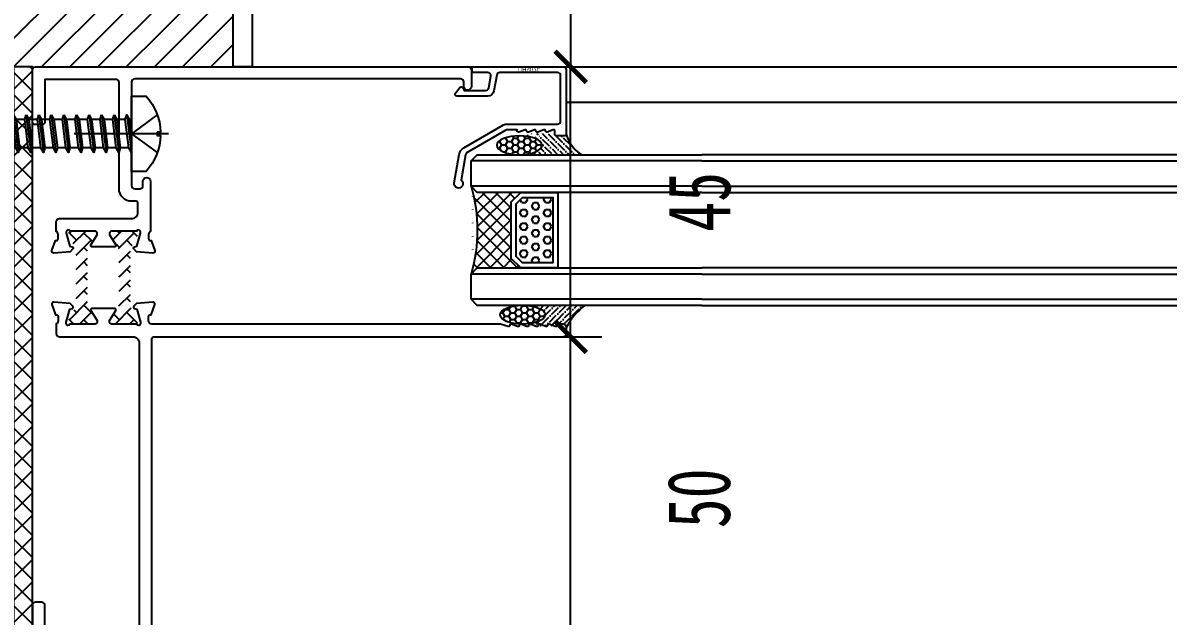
# Model space of a CAD drawing. Header units: millimetres. Extents: x 51249 to 2766742, y -599687 to -1280.
# Drawn here: x 85917.8 to 86100.1, y -121930.2 to -121835.8 of the extents above; entities that cross this region are included whole.
import ezdxf
from ezdxf.enums import TextEntityAlignment as Align

# ---------------------------------------------------------------- set-up
doc = ezdxf.new("R2010")
doc.units = ezdxf.units.MM
doc.header["$LTSCALE"] = 10
doc.header["$PDMODE"] = 3
for name, pattern in [('CENTER', [50.8, 31.75, -6.35, 6.35, -6.35]), ('DASHDOT', [1, 0.5, -0.25, 0, -0.25]), ('DASHED', [19.05, 12.7, -6.35])]:
    doc.linetypes.add(name, pattern=pattern)
for name, color, linetype in [('0BZ', 8, 'Continuous'), ('0ZX', 1, 'CENTER'), ('2-NORM', 3, 'Continuous'), ('2FC', 2, 'Continuous'), ('2MB1', 3, 'Continuous'), ('2PJ', 4, 'Continuous'), ('2TC', 8, 'Continuous'), ('2ZC', 3, 'Continuous'), ('95', 95, 'Continuous'), ('D-Detail(节点图层)', 134, 'Continuous'), ('F-地坪填充', 250, 'Continuous'), ('MISC13', 7, 'Continuous'), ('P-完成面', 3, 'Continuous'), ('填充层', 8, 'Continuous'), ('尺寸标注', 1, 'Continuous'), ('文字', 2, 'Continuous'), ('标注层', 6, 'Continuous'), ('看线层', 4, 'Continuous'), ('钢材', 46, 'Continuous')]:
    doc.layers.add(name, color=color, linetype=linetype)
doc.styles.add('DIM', font='SimSun.ttf', dxfattribs={"width": 0.7})
doc.styles.add('kld-T', font='ros1.shx', dxfattribs={"width": 0.75, "bigfont": 'hztxt.shx'})
doc.dimstyles.new('25', dxfattribs={"dimscale": 25, "dimtxt": 2, "dimasz": 1, "dimexe": 1, "dimexo": 1, "dimgap": 0.5, "dimtad": 1, "dimdec": 0, "dimzin": 0, "dimdsep": 46, "dimtxsty": 'DIM', "dimblk": 'ARCHTICK', "dimcen": 0, "dimclrd": 5, "dimclre": 5, "dimclrt": 35, "dimadec": 0, "dimazin": 0, "dimtfac": 0.5, "dimtdec": 0, "dimtix": 1, "dimtmove": 2, "dimatfit": 2, "dimldrblk": 'A', "dimfxl": 0, "dimtolj": 1, "dimtzin": 0, "dimlwd": -1, "dimlwe": -1, "dimarcsym": 0})
doc.dimstyles.new('5', dxfattribs={"dimscale": 5, "dimtxt": 2, "dimasz": 1, "dimexe": 1, "dimexo": 1, "dimgap": 0.5, "dimtad": 1, "dimdec": 0, "dimrnd": 5, "dimzin": 0, "dimdsep": 46, "dimtxsty": 'DIM', "dimblk": 'ARCHTICK', "dimcen": 0, "dimclrd": 5, "dimclre": 5, "dimclrt": 35, "dimadec": 0, "dimazin": 0, "dimtfac": 0.5, "dimtdec": 0, "dimtix": 1, "dimtmove": 2, "dimatfit": 2, "dimldrblk": 'A', "dimfxl": 0, "dimtolj": 1, "dimtzin": 0, "dimlwd": -1, "dimlwe": -1, "dimarcsym": 0})
pattern_1 = [(360, (72254.029, -115379.5049), (0.9375, -0.541265875), [0.625, -1.25]), (240, (72254.029, -115379.5049), (-0.937499998, -0.541265879), [0.625, -1.25]), (300, (72254.029, -115379.5049), (2e-09, -1.082531754), [-1.25, 0.625])]
pattern_2 = [(315, (72254.029, -115379.5049), (0.331456304, -1.21533978), [1.5625, -0.3125, 0, -0.3125])]

# ---------------------------------------------------------------- blocks, each defined once
blk = doc.blocks.new('A$C1A1D2990')
at = {"layer": '2TC'}
h = blk.add_hatch(dxfattribs=at)
h.set_pattern_fill('玻璃5', color=256, scale=5, style=0)
h.set_pattern_definition([(0, (-13749.80706, -6473.761), (0.9375, 0.541265875), [0.625, -1.25]), (120, (-13749.80706, -6473.761), (-0.937499998, 0.541265879), [0.625, -1.25]), (60, (-13749.80706, -6473.761), (2e-09, 1.082531754), [-1.25, 0.625])])
edge = h.paths.add_edge_path()
edge.add_ellipse((-6.96, 2), major_axis=(3.6, 0), ratio=0.416362, start_angle=0, end_angle=360)
h = blk.add_hatch(dxfattribs=at)
h.set_pattern_fill('ANSI36', color=256, scale=5, style=0)
h.set_pattern_definition([(45, (-13749.80706, -6473.761), (0.331456304, 1.21533978), [1.5625, -0.3125, 0, -0.3125])])
edge = h.paths.add_edge_path()
edge.add_line((2.95, 3.5), (-6.96, 3.5))
edge.add_ellipse((-6.96, 2), major_axis=(3.6, 0), ratio=0.416362, start_angle=270, end_angle=450, ccw=False)
edge.add_line((-6.96, 0.5), (-6, 0.5))
edge.add_line((-6, 0.5), (-5.29, 0.12))
edge.add_arc((-5.2, 0.3), 0.2, 241.9275, 360)
edge.add_arc((-4.8, 0.3), 0.2, 48.1897, 180, ccw=False)
edge.add_line((-4.67, 0.45), (-4.33, 0.15))
edge.add_arc((-4.2, 0.3), 0.2, 228.1897, 360)
edge.add_arc((-3.8, 0.3), 0.2, 48.1897, 180, ccw=False)
edge.add_line((-3.67, 0.45), (-3.33, 0.15))
edge.add_arc((-3.2, 0.3), 0.2, 228.1897, 360)
edge.add_arc((-2.8, 0.3), 0.2, 48.1897, 180, ccw=False)
edge.add_line((-2.67, 0.45), (-2.33, 0.15))
edge.add_arc((-2.2, 0.3), 0.2, 228.1897, 360)
edge.add_arc((-1.8, 0.3), 0.2, 48.1897, 180, ccw=False)
edge.add_line((-1.67, 0.45), (-1.33, 0.15))
edge.add_arc((-1.2, 0.3), 0.2, 228.1897, 360)
edge.add_arc((-0.8, 0.3), 0.2, 90, 180, ccw=False)
edge.add_line((-0.8, 0.5), (-0.5, 0.5))
edge.add_arc((-0.5, 0), 0.5, 0, 90, ccw=False)
edge.add_arc((9.85, -5.31), 11.19, 128.0574, 151.6578, ccw=False)
at = {"layer": '2PJ'}
blk.add_arc((9.85, -5.31), 11.19, 128.0574, 151.6578, dxfattribs=at)
blk.add_ellipse((-6.96, 2), major_axis=(3.6, 0), ratio=0.416362, dxfattribs=at)
blk = doc.blocks.new('压线-推拉门')
at = {"layer": '2FC'}
blk.add_lwpolyline([(4.59, 8.2, -0.414214), (5.09, 7.7), (5.09, 0.5, -0.414214), (4.59, 0), (-4.59, 0, -0.36397), (-5.08, 0.41), (-5.53, 2.92, 0.36397), (-6.51, 3.75), (-11.41, 3.75, 0.623637), (-11.65, 3.27), (-10.99, 2.42, 0.532847), (-10.49, 2.45), (-10.26, 2.85), (-6.85, 2.85, -0.36397), (-6.35, 2.44), (-6.03, 0.59, -0.466308), (-6.52, 0), (-8.71, 0, 0.414214), (-9.01, -0.3), (-9.01, -0.6, 0.414214), (-8.71, -0.9), (5.49, -0.9, 0.414214), (5.99, -0.4), (5.99, 9.8, 0.414214), (5.69, 10.1), (4.49, 10.1, 0.414214), (4.19, 9.8), (4.19, 9.3, -0.52793), (3.92, 9.11), (2.96, 9.49, 0.52793), (2.69, 9.3, -0.52793), (2.42, 9.11), (1.46, 9.49, 0.52793), (1.19, 9.3, -0.52793), (0.92, 9.11), (-0.04, 9.49, 0.52793), (-0.31, 9.3, -0.52793), (-0.58, 9.11), (-1.54, 9.49, 0.52793), (-1.81, 9.3), (-1.81, 9.1), (-3.38, 9.1, -0.131652), (-3.63, 9.17), (-9.8, 12.73, -0.221695), (-10.04, 13.08), (-10.75, 17.13, 1.815671), (-11.85, 17.58), (-11.05, 13.03, 0.221695), (-10.32, 11.99), (-3.98, 8.33, 0.131652), (-3.48, 8.2)], format="xyb", close=True, dxfattribs=at)
at = {"layer": '文字', "style": 'kld-T', "width": 0.75}
blk.add_text('DH9024', height=0.96, dxfattribs=at).set_placement((-1.68, -0.51), align=Align.MIDDLE_LEFT)
blk = doc.blocks.new('射钉')
at = {"layer": '95', "linetype": 'ByBlock', "lineweight": 25}
for p, q in [((44750.32, 34477.17), (44750.32, 34477.27)), ((44750.72, 34477.67), (44750.92, 34477.67)), ((44751.32, 34476.5), (44751.32, 34477.27)), ((44751.32, 34470.07), (44751.33, 34476.42)), ((44751.79, 34475.24), (44751.35, 34476.35)), ((44721.82, 34473.67), (44726.82, 34475.17)), ((44726.82, 34475.17), (44748.32, 34475.17)), ((44751.82, 34472.25), (44751.82, 34475.1)), ((44721.82, 34473.67), (44726.82, 34472.17)), ((44726.82, 34472.17), (44748.32, 34472.17)), ((44751.79, 34472.1), (44751.35, 34470.99)), ((44750.32, 34470.07), (44750.32, 34470.17)), ((44750.72, 34469.67), (44750.92, 34469.67))]:
    blk.add_line(p, q, dxfattribs=at)
at = {"layer": '95', "linetype": 'ByBlock', "lineweight": -2}
for p, q in [((44750.32, 34470.17), (44750.32, 34477.17)), ((44740.4, 34475.17), (44740.4, 34472.17)), ((44740.74, 34475.17), (44740.74, 34472.17)), ((44741.09, 34475.17), (44741.09, 34472.17)), ((44741.43, 34475.17), (44741.43, 34472.17)), ((44741.78, 34475.17), (44741.78, 34472.17)), ((44742.12, 34475.17), (44742.12, 34472.17)), ((44742.47, 34475.17), (44742.47, 34472.17)), ((44742.81, 34475.17), (44742.81, 34472.17)), ((44743.16, 34475.17), (44743.16, 34472.17)), ((44743.5, 34475.17), (44743.5, 34472.17)), ((44743.85, 34475.17), (44743.85, 34472.17)), ((44744.19, 34475.17), (44744.19, 34472.17)), ((44744.54, 34475.17), (44744.54, 34472.17)), ((44744.88, 34475.17), (44744.88, 34472.17)), ((44745.23, 34475.17), (44745.23, 34472.17)), ((44745.57, 34475.17), (44745.57, 34472.17)), ((44745.92, 34475.17), (44745.92, 34472.17))]:
    blk.add_line(p, q, dxfattribs=at)
at = {"layer": '95', "linetype": 'ByBlock', "lineweight": 25}
for centre, radius, start, end in [((44748.32, 34477.17), 2, 270, 0), ((44750.72, 34477.27), 0.4, 90, 180), ((44750.92, 34477.27), 0.4, 0, 90), ((44751.72, 34476.5), 0.4, 180, 201.8014), ((44751.42, 34475.1), 0.4, 0, 21.8014), ((44748.32, 34470.17), 2, 0, 90), ((44751.72, 34470.85), 0.4, 158.1986, 180), ((44751.42, 34472.25), 0.4, 338.1986, 0), ((44750.72, 34470.07), 0.4, 180, 270), ((44750.92, 34470.07), 0.4, 270, 0)]:
    blk.add_arc(centre, radius, start, end, dxfattribs=at)
at = {"layer": '尺寸标注'}
blk.add_line((44718.83, 34473.67), (44758.76, 34473.67), dxfattribs=at)
blk = doc.blocks.new('A$C29C00FBA')
at = {"layer": '填充层'}
h = blk.add_hatch(dxfattribs=at)
h.set_pattern_fill('ANSI31', color=256, scale=0.5, angle=-90, style=0)
h.set_pattern_definition([(225, (7435.3224, 5073.8446), (-1.12253202, 1.12253202), [])])
h.paths.add_polyline_path([(-2.5, -33.6), (-2.5, 1.4), (-17.5, 1.4), (-17.5, -33.6)], flags=16)
edge = h.paths.add_edge_path()
edge.add_arc((-4, -32.1), 4, 270, 360)
edge.add_line((0, -32.1), (0, -0.1))
edge.add_arc((-4, -0.1), 4, 0, 90)
edge.add_line((-4, 3.9), (-16, 3.9))
edge.add_arc((-16, -0.1), 4, 90, 180)
edge.add_line((-20, -0.1), (-20, -32.1))
edge.add_arc((-16, -32.1), 4, 180, 270)
edge.add_line((-16, -36.1), (-4, -36.1))
at = {"layer": '钢材'}
for points in [[(-16, 3.9), (-4, 3.9, -0.414214), (0, -0.1), (0, -32.1, -0.414214), (-4, -36.1), (-16, -36.1, -0.414214), (-20, -32.1), (-20, -0.1, -0.414214)], [(-16.5, 1.4), (-3.5, 1.4, -0.414214), (-2.5, 0.4), (-2.5, -32.6, -0.414214), (-3.5, -33.6), (-16.5, -33.6, -0.414214), (-17.5, -32.6), (-17.5, 0.4, -0.414214)]]:
    blk.add_lwpolyline(points, format="xyb", close=True, dxfattribs=at)
blk = doc.blocks.new('A$C7BBD0F2D')
at = {"layer": '0ZX', "linetype": 'DASHDOT', "ltscale": 3}
blk.add_line((9.19, 0), (-3.6, 0), dxfattribs=at)
at = {"layer": '2PJ'}
for p, q in [((0, -4.8), (0, 4.8)), ((4.05, 2.5), (0, 2.5)), ((0, -2.5), (4.05, -2.5))]:
    blk.add_line(p, q, dxfattribs=at)
blk.add_lwpolyline([(7.4, 2.1, 1), (4, 2.1), (4, -2.1, 1), (7.4, -2.1)], format="xyb", close=True, dxfattribs=at)
blk.add_arc((6.4, 0), 8, 143.1301, 216.8699, dxfattribs=at)
blk = doc.blocks.new('A$C3F1F3C85')
at = {"layer": '标注层'}
h = blk.add_hatch(dxfattribs=at)
h.set_pattern_fill('ANSI37', color=250, scale=20, style=0)
h.set_pattern_definition([(45, (-1872661.9944, -418727.4913), (-1.767766953, 1.767766953), []), (135, (-1872661.9944, -418727.4913), (-1.767766953, -1.767766953), [])])
h.paths.add_polyline_path([(2.5, 47.5), (5.5, 47.5), (5.5, -46.9), (2.5, -46.9)])
at = {"layer": '0ZX', "color": 250, "linetype": 'DASHDOT', "ltscale": 3}
blk.add_line((27.18, -36.25), (-5.32, -36.25), dxfattribs=at)
at = {"layer": '2PJ', "color": 250}
for p, q in [((-7.15, -34), (-7.7, -34)), ((-7.7, -34), (-7.7, -38.5)), ((-7.48, -39.25), (-6.74, -33.25)), ((-5.15, -34), (-6.52, -34)), ((-5.48, -39.25), (-4.74, -33.25)), ((-3.15, -34), (-4.52, -34)), ((-3.15, -34), (-3.7, -34)), ((-3.48, -39.25), (-2.74, -33.25)), ((-3.48, -39.25), (-2.74, -33.25)), ((-1.15, -34), (-2.52, -34)), ((-1.48, -39.25), (-0.74, -33.25)), ((0.85, -34), (-0.52, -34)), ((0.52, -39.25), (1.26, -33.25)), ((2.85, -34), (1.48, -34)), ((2.52, -39.25), (3.26, -33.25)), ((4.85, -34), (3.48, -34)), ((4.52, -39.25), (5.26, -33.25)), ((6.85, -34), (5.48, -34)), ((6.52, -39.25), (7.26, -33.25)), ((8.85, -34), (7.48, -34)), ((8.52, -39.25), (9.26, -33.25)), ((10.85, -34), (9.48, -34)), ((10.52, -39.25), (11.26, -33.25)), ((12.85, -34), (11.48, -34)), ((12.52, -39.25), (13.26, -33.25)), ((14.85, -34), (13.48, -34)), ((14.52, -39.25), (15.26, -33.25)), ((16.85, -34), (15.48, -34)), ((16.52, -39.25), (17.26, -33.25)), ((18.85, -34), (17.48, -34)), ((18.52, -39.25), (19.26, -33.25)), ((20.85, -34), (19.48, -34)), ((20.52, -39.25), (21.26, -33.25)), ((-5.7, -38.5), (-7.07, -38.5)), ((-3.7, -38.5), (-5.07, -38.5)), ((-1.7, -38.5), (-3.07, -38.5)), ((0.3, -38.5), (-1.07, -38.5)), ((2.3, -38.5), (0.93, -38.5)), ((4.3, -38.5), (2.93, -38.5)), ((6.3, -38.5), (4.93, -38.5)), ((8.3, -38.5), (6.93, -38.5)), ((10.3, -38.5), (8.93, -38.5)), ((12.3, -38.5), (10.93, -38.5)), ((14.3, -38.5), (12.93, -38.5)), ((16.3, -38.5), (14.93, -38.5)), ((18.3, -38.5), (16.93, -38.5)), ((20.3, -38.5), (18.93, -38.5)), ((21.3, -38.5), (20.93, -38.5))]:
    blk.add_line(p, q, dxfattribs=at)
for points in [[(2.5, 47.5), (5.5, 47.5), (5.5, -46.9), (2.5, -46.9)], [(-7.48, -39.25), (-7.07, -38.5), (-6.52, -34), (-6.74, -33.25), (-7.15, -34), (-7.7, -38.5)], [(-5.48, -39.25), (-5.07, -38.5), (-4.52, -34), (-4.74, -33.25), (-5.15, -34), (-5.7, -38.5)], [(-3.48, -39.25), (-3.07, -38.5), (-2.52, -34), (-2.74, -33.25), (-3.15, -34), (-3.7, -38.5)], [(-3.48, -39.25), (-3.07, -38.5), (-2.52, -34), (-2.74, -33.25), (-3.15, -34), (-3.7, -38.5)], [(-1.48, -39.25), (-1.07, -38.5), (-0.52, -34), (-0.74, -33.25), (-1.15, -34), (-1.7, -38.5)], [(0.52, -39.25), (0.93, -38.5), (1.48, -34), (1.26, -33.25), (0.85, -34), (0.3, -38.5)], [(2.52, -39.25), (2.93, -38.5), (3.48, -34), (3.26, -33.25), (2.85, -34), (2.3, -38.5)], [(4.52, -39.25), (4.93, -38.5), (5.48, -34), (5.26, -33.25), (4.85, -34), (4.3, -38.5)], [(6.52, -39.25), (6.93, -38.5), (7.48, -34), (7.26, -33.25), (6.85, -34), (6.3, -38.5)], [(8.52, -39.25), (8.93, -38.5), (9.48, -34), (9.26, -33.25), (8.85, -34), (8.3, -38.5)], [(10.52, -39.25), (10.93, -38.5), (11.48, -34), (11.26, -33.25), (10.85, -34), (10.3, -38.5)], [(12.52, -39.25), (12.93, -38.5), (13.48, -34), (13.26, -33.25), (12.85, -34), (12.3, -38.5)], [(14.52, -39.25), (14.93, -38.5), (15.48, -34), (15.26, -33.25), (14.85, -34), (14.3, -38.5)], [(16.52, -39.25), (16.93, -38.5), (17.48, -34), (17.26, -33.25), (16.85, -34), (16.3, -38.5)], [(18.52, -39.25), (18.93, -38.5), (19.48, -34), (19.26, -33.25), (18.85, -34), (18.3, -38.5)]]:
    blk.add_lwpolyline(points, close=True, dxfattribs=at)
blk.add_lwpolyline([(25.38, -36.5), (25.38, -36), (25.9, -36, 0.177907), (23.6, -30.25), (21.3, -30.25), (21.3, -42.25), (23.6, -42.25, 0.177907), (25.9, -36.5)], format="xyb", close=True, dxfattribs=at)
blk.add_lwpolyline([(21.3, -33.39), (21.26, -33.25), (20.85, -34), (20.3, -38.5), (20.52, -39.25), (20.93, -38.5), (21.3, -35.47)], dxfattribs=at)
at = {"layer": '2PJ', "color": 250, "linetype": 'DASHED'}
blk.add_lwpolyline([(25.38, -39.25), (21.3, -36.25), (25.38, -33.25)], dxfattribs=at)
at = {"layer": '钢材', "color": 250}
blk.add_lwpolyline([(-26, -43.34), (-26, -63.34), (-27.5, -63.34), (-27.5, -41.84), (-26, -41.84), (-19, -41.84), (-19, -4.84), (-26, -4.84), (-27.5, -4.84), (-27.5, 16.66), (-26, 16.66), (-26, -3.34), (-19, -3.34), (-17.5, -3.34), (-17.5, -43.34)], close=True, dxfattribs=at)
at = {"color": 250}
blk.add_blockref('A$C29C00FBA', (2.5, -7.23), dxfattribs=at)
at = {"layer": 'MISC13', "color": 250, "linetype": 'ByBlock', "extrusion": (0, 0, -1), "zscale": -1, "rotation": 180}
blk.add_blockref('射钉', (44776.32, 34481.59), dxfattribs=at)
at = {"layer": 'MISC13', "color": 250, "linetype": 'ByBlock', "extrusion": (0, 0, -1), "xscale": -1, "zscale": -1}
blk.add_blockref('射钉', (44776.32, -34525.75), dxfattribs=at)
at = {"layer": '标注层', "color": 250}
blk.add_blockref('A$C7BBD0F2D', (-19, -23.34), dxfattribs=at)
blk = doc.blocks.new('ZKB6+12+62')
at = {"layer": '填充层'}
h = blk.add_hatch(dxfattribs=at)
h.set_pattern_fill('HEX', color=256, scale=5, style=0)
h.set_pattern_definition([(180, (167680.854, 413933.6089), (0, 1.082531755), [0.625, -1.25]), (60, (167680.854, 413933.6089), (0.9375000002, -0.5412658775), [0.625, -1.25]), (120, (167680.229, 413933.6089), (0.9375000002, 0.5412658775), [0.625, -1.25])])
h.paths.add_polyline_path([(-47.95, 4.01), (-47.95, 12.41), (-48.95, 13.41), (-53.76, 13.41), (-53.76, 3.01), (-48.95, 3.01)])
at = {"layer": '填充层', "ltscale": 3}
h = blk.add_hatch(dxfattribs=at)
h.set_pattern_fill('ANSI37', color=256, scale=12, style=0)
h.set_pattern_definition([(315, (-165.7339, 7986.186), (1.06066017, 1.06066017), []), (45, (-165.7339, 7986.186), (-1.06066017, 1.06066017), [])])
edge = h.paths.add_edge_path()
edge.add_arc((-16.75, 8.21), 25, 166.1106, 193.8837, ccw=False)
edge.add_line((-41.01, 14.21), (-48.65, 14.21))
edge.add_line((-48.65, 14.21), (-47.15, 12.71))
edge.add_line((-47.15, 12.71), (-47.15, 3.71))
edge.add_line((-47.15, 3.71), (-48.65, 2.21))
edge.add_line((-48.65, 2.21), (-41.02, 2.21))
at = {"layer": '2MB1', "color": 8}
for p, q in [((-77.48, 19.21), (-40.75, 19.21)), ((-77.48, 15.21), (-40.75, 15.21)), ((-77.48, 1.21), (-40.75, 1.21)), ((-77.48, -2.79), (-40.75, -2.79))]:
    blk.add_line(p, q, dxfattribs=at)
at = {"layer": '2MB1'}
for points in [[(-77.48, 14.21), (-41.75, 14.21), (-40.75, 15.21), (-40.75, 19.21), (-41.75, 20.21), (-77.48, 20.21)], [(-77.48, -3.79), (-41.75, -3.79), (-40.75, -2.79), (-40.75, 1.21), (-41.75, 2.21), (-77.48, 2.21)]]:
    blk.add_lwpolyline(points, dxfattribs=at)
at = {"layer": '看线层'}
for points in [[(-47.15, 3.71), (-47.15, 12.71), (-48.65, 14.21), (-54.56, 14.21), (-54.56, 2.21), (-48.65, 2.21)], [(-47.95, 4.01), (-47.95, 12.41), (-48.95, 13.41), (-53.76, 13.41), (-53.76, 3.01), (-48.95, 3.01)]]:
    blk.add_lwpolyline(points, close=True, dxfattribs=at)
blk.add_arc((-16.75, 8.21), 25, 163.7375, 196.2579, dxfattribs=at)
blk = doc.blocks.new('_ArchTick')
at = {"color": 0, "linetype": 'ByBlock', "const_width": 0.15}
blk.add_lwpolyline([(-0.5, -0.5), (0.5, 0.5)], dxfattribs=at)
blk = doc.blocks.new('*D689')
at = {"color": 5, "ltscale": 0.15}
for p, q in [((85954.34, -122018), (85954.34, -122043)), ((86004.34, -122018), (86004.34, -122043)), ((85954.34, -122038), (86004.34, -122038))]:
    blk.add_line(p, q, dxfattribs=at)
at = {"layer": 'Defpoints', "color": 0, "ltscale": 0.15}
for p in [(86004.34, -121884.74), (85954.34, -121981.23), (86004.34, -122038)]:
    blk.add_point(p, dxfattribs=at)
at = {"color": 5, "ltscale": 0.15, "xscale": 5, "yscale": 5, "zscale": 5, "rotation": 180}
blk.add_blockref('_ArchTick', (85954.34, -122038), dxfattribs=at)
at = {"color": 5, "ltscale": 0.15, "xscale": 5, "yscale": 5, "zscale": 5}
blk.add_blockref('_ArchTick', (86004.34, -122038), dxfattribs=at)
at = {"color": 35, "ltscale": 0.15, "insert": (85979.34, -122030.5), "char_height": 10, "attachment_point": 5, "style": 'DIM'}
blk.add_mtext('\\A1;50', dxfattribs=at)
blk = doc.blocks.new('A')
for p, q in [((-1.4351, 1.1477), (-1.0896, 1.4375)), ((-1.0896, 1.4375), (0, 0)), ((-1.4351, 1.1477), (-0.3688, 0)), ((-0.3688, 0), (-2.1271, 0)), ((-1.4351, -1.1477), (-0.3688, 0)), ((-1.0896, -1.4375), (0, 0)), ((-1.4351, -1.1477), (-1.0896, -1.4375))]:
    blk.add_line(p, q)
for points in [[(-1.4351, 1.1477), (-1.0896, 1.4375), (-0.3688, 0), (0, 0)], [(-1.4351, -1.1477), (-1.0896, -1.4375), (-0.3688, 0), (0, 0)]]:
    blk.add_solid(points)
blk = doc.blocks.new('*D699')
at = {"color": 5, "ltscale": 0.15}
for p, q in [((85985.01, -121885.74), (86010.01, -121885.74)), ((86005.01, -121937.19), (86005.01, -121885.74)), ((85985.01, -121937.19), (86010.01, -121937.19))]:
    blk.add_line(p, q, dxfattribs=at)
at = {"layer": 'Defpoints', "color": 0, "ltscale": 0.15}
for p in [(85959.36, -121885.74), (86005.01, -121885.74), (85946, -121937.19)]:
    blk.add_point(p, dxfattribs=at)
at = {"color": 5, "ltscale": 0.15, "xscale": 5, "yscale": 5, "zscale": 5}
for p, rotation in [((86005.01, -121885.74), 90), ((86005.01, -121937.19), 270)]:
    blk.add_blockref('_ArchTick', p, dxfattribs=dict(at, rotation=rotation))
at = {"color": 35, "ltscale": 0.15, "insert": (86025.46, -121911.47), "char_height": 10, "attachment_point": 5, "rotation": 90, "style": 'DIM'}
blk.add_mtext('\\A1;50', dxfattribs=at)
blk = doc.blocks.new('*D687')
at = {"color": 5, "ltscale": 0.15}
for p, q in [((85995.24, -121842.79), (86010.01, -121842.79)), ((86005.01, -121885.74), (86005.01, -121842.79)), ((85994.07, -121885.74), (86010.01, -121885.74))]:
    blk.add_line(p, q, dxfattribs=at)
at = {"layer": 'Defpoints', "color": 0, "ltscale": 0.15}
for p in [(85990.24, -121842.79), (86005.01, -121842.79), (85989.07, -121885.74)]:
    blk.add_point(p, dxfattribs=at)
at = {"color": 5, "ltscale": 0.15, "xscale": 5, "yscale": 5, "zscale": 5}
for p, rotation in [((86005.01, -121842.79), 90), ((86005.01, -121885.74), 270)]:
    blk.add_blockref('_ArchTick', p, dxfattribs=dict(at, rotation=rotation))
at = {"color": 35, "ltscale": 0.15, "insert": (86025.51, -121864.27), "char_height": 10, "attachment_point": 5, "rotation": 90, "style": 'DIM'}
blk.add_mtext('\\A1;45', dxfattribs=at)
blk = doc.blocks.new('*D700')
at = {"color": 5, "ltscale": 0.15}
for p, q in [((85985.01, -121719.24), (86010.01, -121719.24)), ((86005.01, -121719.24), (86005.01, -121842.79)), ((85985.01, -121842.79), (86010.01, -121842.79))]:
    blk.add_line(p, q, dxfattribs=at)
at = {"layer": 'Defpoints', "color": 0, "ltscale": 0.15}
for p in [(85954.33, -121719.24), (85954.33, -121842.79), (86005.01, -121842.79)]:
    blk.add_point(p, dxfattribs=at)
at = {"color": 5, "ltscale": 0.15, "xscale": 5, "yscale": 5, "zscale": 5}
for p, rotation in [((86005.01, -121719.24), 90), ((86005.01, -121842.79), 270)]:
    blk.add_blockref('_ArchTick', p, dxfattribs=dict(at, rotation=rotation))
at = {"color": 35, "ltscale": 0.15, "insert": (85997.51, -121781.02), "char_height": 10, "attachment_point": 5, "rotation": 90, "style": 'DIM'}
blk.add_mtext('\\A1;125', dxfattribs=at)
blk = doc.blocks.new('*D1063')
at = {"layer": 'D-Detail(节点图层)', "color": 5, "ltscale": 0.15}
for p, q in [((2766616.97, -121582.06), (2766741.97, -121582.06)), ((2766716.97, -121582.06), (2766716.97, -599673.13)), ((2766698.33, -599673.13), (2766741.97, -599673.13))]:
    blk.add_line(p, q, dxfattribs=at)
at = {"layer": 'Defpoints', "color": 0, "ltscale": 0.15}
for p in [(55453.76, -121582.06), (2766673.33, -599673.13), (2766716.97, -599673.13)]:
    blk.add_point(p, dxfattribs=at)
at = {"layer": 'D-Detail(节点图层)', "color": 5, "ltscale": 0.15, "xscale": 25, "yscale": 25, "zscale": 25}
for p, rotation in [((2766716.97, -121582.06), 90), ((2766716.97, -599673.13), 270)]:
    blk.add_blockref('_ArchTick', p, dxfattribs=dict(at, rotation=rotation))
at = {"layer": 'D-Detail(节点图层)', "color": 35, "ltscale": 0.15, "insert": (2766679.47, -360627.6), "char_height": 50, "attachment_point": 5, "rotation": 90, "style": 'DIM'}
blk.add_mtext('\\A1;478091', dxfattribs=at)

msp = doc.modelspace()

# ---------------------------------------------------------------- hatches: boundary and pattern name
at = {"ltscale": 0.15}
h = msp.add_hatch(dxfattribs=at)
h.set_pattern_fill('ANSI31', color=251, scale=2, style=0)
h.set_pattern_definition([(45, (72792.403, -120037.0298), (-2.245064, 2.245064), [])])
h.paths.add_polyline_path([(85908.14, -121806.94), (85908.36, -121806.19), (85908.76, -121806.94), (85910.14, -121806.94), (85910.36, -121806.19), (85910.76, -121806.94), (85912.14, -121806.94), (85912.36, -121806.19), (85912.76, -121806.94), (85914.14, -121806.94), (85914.36, -121806.19), (85914.76, -121806.94), (85915.32, -121811.44), (85915.09, -121812.19), (85914.69, -121811.44), (85913.32, -121811.44), (85913.09, -121812.19), (85912.69, -121811.44), (85911.32, -121811.44), (85911.09, -121812.19), (85910.69, -121811.44), (85909.32, -121811.44), (85909.09, -121812.19), (85908.69, -121811.44)], flags=16)
h.paths.add_polyline_path([(85910.36, -121806.19), (85910.76, -121806.94), (85911.32, -121811.44), (85911.09, -121812.19), (85910.69, -121811.44), (85910.14, -121806.94)], flags=0)
edge = h.paths.add_edge_path()
edge.add_line((85912.34, -121842.11), (85906.34, -121842.11))
edge.add_line((85906.34, -121842.11), (85906.34, -121996.24))
edge.add_line((85906.34, -121996.24), (85916.34, -121996.24))
edge.add_line((85916.34, -121996.24), (85916.34, -121838.11))
edge.add_arc((85912.34, -121838.11), 4, -90, 0, ccw=False)
edge = h.paths.add_edge_path()
edge.add_arc((85912.34, -121806.11), 4, 360, 450)
edge.add_line((85912.34, -121802.11), (85906.34, -121802.11))
edge.add_line((85906.34, -121802.11), (85906.34, -121732.24))
edge.add_line((85906.34, -121732.24), (85319.34, -121732.24))
edge.add_line((85319.34, -121732.24), (85319.34, -121722.24))
edge.add_line((85319.34, -121722.24), (85916.34, -121722.24))
edge.add_line((85916.34, -121722.24), (85916.34, -121806.11))
h.paths.add_polyline_path([(85916.14, -121806.94), (85916.34, -121808.57), (85916.34, -121806.27)])
edge = h.paths.add_edge_path()
edge.add_line((85915.32, -121811.44), (85914.76, -121806.94))
edge.add_line((85914.76, -121806.94), (85914.36, -121806.19))
edge.add_line((85914.36, -121806.19), (85914.14, -121806.94))
edge.add_line((85914.14, -121806.94), (85913.84, -121806.94))
edge.add_line((85913.84, -121806.94), (85913.84, -121805.61))
edge.add_arc((85912.84, -121805.61), 1, 0, 90)
edge.add_line((85912.84, -121804.61), (85906.34, -121804.61))
edge.add_line((85906.34, -121804.61), (85906.34, -121839.61))
edge.add_line((85906.34, -121839.61), (85912.84, -121839.61))
edge.add_arc((85912.84, -121838.61), 1, 270, 360)
edge.add_line((85913.84, -121838.61), (85913.84, -121811.44))
edge.add_line((85913.84, -121811.44), (85914.69, -121811.44))
edge.add_line((85914.69, -121811.44), (85915.09, -121812.19))
edge.add_line((85915.09, -121812.19), (85915.32, -121811.44))
h.paths.add_polyline_path([(85916.34, -121722.24), (85951.33, -121722.24), (85951.33, -121842.79), (85916.34, -121842.79)])
at = {"layer": '2TC'}
h = msp.add_hatch(dxfattribs=at)
h.set_pattern_fill('玻璃5', color=256, scale=5, style=0)
h.set_pattern_definition(pattern_1)
edge = h.paths.add_edge_path()
edge.add_ellipse((85996.88, -121855.27), major_axis=(3.6, 0), ratio=0.416362, start_angle=0, end_angle=360, ccw=False)
h = msp.add_hatch(dxfattribs=at)
h.set_pattern_fill('玻璃5', color=256, scale=5, style=0)
h.set_pattern_definition(pattern_1)
edge = h.paths.add_edge_path()
edge.add_ellipse((85996.88, -121855.27), major_axis=(3.6, 0), ratio=0.416362, start_angle=0, end_angle=360, ccw=False)
h = msp.add_hatch(dxfattribs=at)
h.set_pattern_fill('ANSI36', color=256, scale=5, style=0)
h.set_pattern_definition(pattern_2)
edge = h.paths.add_edge_path()
edge.add_line((86006.79, -121856.77), (85996.88, -121856.77))
edge.add_ellipse((85996.88, -121855.27), major_axis=(3.6, 0), ratio=0.416362, start_angle=-90, end_angle=90)
edge.add_line((85996.88, -121853.77), (85997.84, -121853.77))
edge.add_line((85997.84, -121853.77), (85998.54, -121853.39))
edge.add_arc((85998.64, -121853.57), 0.2, 0, 118.0725, ccw=False)
edge.add_arc((85999.04, -121853.57), 0.2, 180, 311.8103)
edge.add_line((85999.17, -121853.71), (85999.5, -121853.42))
edge.add_arc((85999.64, -121853.57), 0.2, 0, 131.8103, ccw=False)
edge.add_arc((86000.04, -121853.57), 0.2, 180, 311.8103)
edge.add_line((86000.17, -121853.71), (86000.5, -121853.42))
edge.add_arc((86000.64, -121853.57), 0.2, 0, 131.8103, ccw=False)
edge.add_arc((86001.04, -121853.57), 0.2, 180, 311.8103)
edge.add_line((86001.17, -121853.71), (86001.5, -121853.42))
edge.add_arc((86001.64, -121853.57), 0.2, 0, 131.8103, ccw=False)
edge.add_arc((86002.04, -121853.57), 0.2, 180, 311.8103)
edge.add_line((86002.17, -121853.71), (86002.5, -121853.42))
edge.add_arc((86002.64, -121853.57), 0.2, 0, 131.8103, ccw=False)
edge.add_arc((86003.04, -121853.57), 0.2, 180, 270)
edge.add_line((86003.04, -121853.77), (86003.34, -121853.77))
edge.add_arc((86003.34, -121853.27), 0.5, 270, 360)
edge.add_arc((86013.69, -121847.95), 11.19, 208.3422, 231.9426)
h = msp.add_hatch(dxfattribs=at)
h.set_pattern_fill('ANSI36', color=256, scale=5, style=0)
h.set_pattern_definition(pattern_2)
edge = h.paths.add_edge_path()
edge.add_line((86006.79, -121856.77), (85996.88, -121856.77))
edge.add_ellipse((85996.88, -121855.27), major_axis=(3.6, 0), ratio=0.416362, start_angle=-90, end_angle=90)
edge.add_line((85996.88, -121853.77), (85997.84, -121853.77))
edge.add_line((85997.84, -121853.77), (85998.54, -121853.39))
edge.add_arc((85998.64, -121853.57), 0.2, 0, 118.0725, ccw=False)
edge.add_arc((85999.04, -121853.57), 0.2, 180, 311.8103)
edge.add_line((85999.17, -121853.71), (85999.5, -121853.42))
edge.add_arc((85999.64, -121853.57), 0.2, 0, 131.8103, ccw=False)
edge.add_arc((86000.04, -121853.57), 0.2, 180, 311.8103)
edge.add_line((86000.17, -121853.71), (86000.5, -121853.42))
edge.add_arc((86000.64, -121853.57), 0.2, 0, 131.8103, ccw=False)
edge.add_arc((86001.04, -121853.57), 0.2, 180, 311.8103)
edge.add_line((86001.17, -121853.71), (86001.5, -121853.42))
edge.add_arc((86001.64, -121853.57), 0.2, 0, 131.8103, ccw=False)
edge.add_arc((86002.04, -121853.57), 0.2, 180, 311.8103)
edge.add_line((86002.17, -121853.71), (86002.5, -121853.42))
edge.add_arc((86002.64, -121853.57), 0.2, 0, 131.8103, ccw=False)
edge.add_arc((86003.04, -121853.57), 0.2, 180, 270)
edge.add_line((86003.04, -121853.77), (86003.34, -121853.77))
edge.add_arc((86003.34, -121853.27), 0.5, 270, 360)
edge.add_arc((86013.69, -121847.95), 11.19, 208.3422, 231.9426)
h = msp.add_hatch(dxfattribs=at)
h.set_pattern_fill('AR-HBONE', color=256, scale=0.016, angle=180, style=0)
h.set_pattern_definition([(45, (92265.7184, -127786.7313), (2e-16, 2.29894557), [4.8768, -1.6256]), (135, (92266.8678, -127785.5818), (2e-16, 2.29894557), [4.8768, -1.6256])])
h.paths.add_polyline_path([(85926.33, -121872.11, 0.131865), (85926.17, -121871.51), (85926, -121871.22, 0.111423), (85925.97, -121871.14), (85925.61, -121870.53), (85925.16, -121869.76, -0.13123), (85925.13, -121869.65), (85925.13, -121869.34, -0.414214), (85925.53, -121868.94), (85928.93, -121868.94, -0.414214), (85929.33, -121869.34), (85929.33, -121869.65, -0.131229), (85929.3, -121869.76), (85928.73, -121870.74), (85928.29, -121871.51, 0.131865), (85928.13, -121872.11), (85928.13, -121880.57, 0.131865), (85928.29, -121881.17), (85928.73, -121881.94), (85929.3, -121882.92, -0.13123), (85929.33, -121883.03), (85929.33, -121883.34, -0.414214), (85928.93, -121883.74), (85925.53, -121883.74, -0.414214), (85925.13, -121883.34), (85925.13, -121883.03, -0.131231), (85925.16, -121882.92), (85925.61, -121882.15), (85925.97, -121881.55, 0.111423), (85926, -121881.46), (85926.17, -121881.17, 0.131865), (85926.33, -121880.57)])
h = msp.add_hatch(dxfattribs=at)
h.set_pattern_fill('AR-HBONE', color=256, scale=0.008, style=0)
h.set_pattern_definition([(135, (92540.382, -127786.7313), (-2e-16, 2.29894557), [4.8768, -1.6256]), (45, (92539.2325, -127785.5818), (-2e-16, 2.29894557), [4.8768, -1.6256])])
edge = h.paths.add_edge_path()
edge.add_ellipse((85936.14, -121872.11), major_axis=(-0.849, -0.849), ratio=1, start_angle=284.9521, end_angle=315, ccw=False)
edge.add_line((85935.1, -121871.51), (85935.27, -121871.22))
edge.add_ellipse((85935.47, -121871.24), major_axis=(0.141, -0.141), ratio=1, start_angle=193.6, end_angle=219.0313, ccw=False)
edge.add_line((85935.3, -121871.14), (85935.67, -121870.53))
edge.add_line((85935.67, -121870.53), (85936.11, -121869.76))
edge.add_ellipse((85935.93, -121869.65), major_axis=(0.148, -0.148), ratio=1, start_angle=15.0952, end_angle=45)
edge.add_line((85936.14, -121869.65), (85936.14, -121869.34))
edge.add_ellipse((85935.74, -121869.34), major_axis=(0.283, -0.283), ratio=1, start_angle=45, end_angle=135)
edge.add_line((85935.74, -121868.94), (85932.34, -121868.94))
edge.add_ellipse((85932.34, -121869.34), major_axis=(-0.283, -0.283), ratio=1, start_angle=225, end_angle=315)
edge.add_line((85931.94, -121869.34), (85931.94, -121869.65))
edge.add_ellipse((85932.15, -121869.65), major_axis=(-0.148, -0.148), ratio=1, start_angle=315, end_angle=344.9046)
edge.add_line((85931.97, -121869.76), (85932.54, -121870.74))
edge.add_line((85932.54, -121870.74), (85932.98, -121871.51))
edge.add_ellipse((85931.94, -121872.11), major_axis=(-0.849, -0.849), ratio=1, start_angle=135, end_angle=165.0479, ccw=False)
edge.add_line((85933.14, -121872.11), (85933.14, -121880.57))
edge.add_ellipse((85931.94, -121880.57), major_axis=(0.849, -0.849), ratio=1, start_angle=14.9521, end_angle=45, ccw=False)
edge.add_line((85932.98, -121881.17), (85932.54, -121881.94))
edge.add_line((85932.54, -121881.94), (85931.97, -121882.92))
edge.add_ellipse((85932.15, -121883.03), major_axis=(-0.148, -0.148), ratio=1, start_angle=285.0952, end_angle=315)
edge.add_line((85931.94, -121883.03), (85931.94, -121883.34))
edge.add_ellipse((85932.34, -121883.34), major_axis=(-0.283, -0.283), ratio=1, start_angle=315, end_angle=405)
edge.add_line((85932.34, -121883.74), (85935.74, -121883.74))
edge.add_ellipse((85935.74, -121883.34), major_axis=(-0.283, -0.283), ratio=1, start_angle=45, end_angle=135)
edge.add_line((85936.14, -121883.34), (85936.14, -121883.03))
edge.add_ellipse((85935.93, -121883.03), major_axis=(0.148, -0.148), ratio=1, start_angle=45, end_angle=74.905)
edge.add_line((85936.11, -121882.92), (85935.67, -121882.15))
edge.add_line((85935.67, -121882.15), (85935.3, -121881.55))
edge.add_ellipse((85935.47, -121881.44), major_axis=(-0.141, -0.141), ratio=1, start_angle=320.9687, end_angle=346.4, ccw=False)
edge.add_line((85935.27, -121881.46), (85935.1, -121881.17))
edge.add_ellipse((85936.14, -121880.57), major_axis=(0.849, -0.849), ratio=1, start_angle=225, end_angle=255.0479, ccw=False)
edge.add_line((85934.94, -121880.57), (85934.94, -121872.11))

# ---------------------------------------------------------------- linework, layer by layer
at = {"color": 2, "ltscale": 0.15}
for p, q in [((85954.33, -121842.79), (85951.33, -121842.79)), ((86004.33, -121848.39), (86584.44, -121848.39))]:
    msp.add_line(p, q, dxfattribs=at)
at = {"layer": '2-NORM', "color": 134}
msp.add_line((85951.33, -121842.79), (85951.33, -121722.24), dxfattribs=at)
at = {"layer": '2MB1', "color": 8}
for p, q in [((86025.9, -121857.77), (86596.43, -121857.77)), ((86025.9, -121861.77), (86596.43, -121861.77)), ((86025.9, -121875.77), (86596.43, -121875.77)), ((86025.9, -121879.77), (86596.43, -121879.77))]:
    msp.add_line(p, q, dxfattribs=at)
at = {"layer": '2MB1'}
for points in [[(86025.9, -121862.77), (86595.43, -121862.77), (86596.43, -121861.77), (86596.43, -121857.77), (86595.43, -121856.77), (86025.9, -121856.77)], [(86025.9, -121880.77), (86595.43, -121880.77), (86596.43, -121879.77), (86596.43, -121875.77), (86595.43, -121874.77), (86025.9, -121874.77)]]:
    msp.add_lwpolyline(points, dxfattribs=at)
at = {"layer": '2PJ'}
msp.add_arc((86009.92, -121851.86), 5.83, 196.2959, 237.4352, dxfattribs=at)
msp.add_arc((86009.92, -121851.86), 5.83, 196.2959, 237.4352, dxfattribs=at)
at = {"layer": '2PJ', "extrusion": (0, 0, -1)}
msp.add_ellipse((85996.88, -121855.27), major_axis=(-3.6, 0), ratio=0.416362, start_param=3.141593, end_param=9.424778, dxfattribs=at)
msp.add_ellipse((85996.88, -121855.27), major_axis=(-3.6, 0), ratio=0.416362, start_param=3.141593, end_param=9.424778, dxfattribs=at)
at = {"layer": '2ZC'}
msp.add_lwpolyline([(85935.84, -121864.19), (85935.14, -121864.19, -0.414214), (85933.14, -121862.19), (85933.14, -121845.29, 0.414214), (85932.64, -121844.79), (85921.34, -121844.79), (85921.34, -121851.49, -0.414214), (85920.84, -121851.99), (85919.84, -121851.99, -0.414214), (85919.34, -121851.49), (85919.34, -121843.29, -0.414214), (85919.84, -121842.79), (85988.72, -121842.79, -0.414214), (85989.22, -121843.29), (85989.22, -121845.89, -1), (85988.02, -121845.89), (85988.02, -121845.19, 0.414214), (85987.52, -121844.69), (85987.32, -121844.69), (85935.64, -121844.69, 0.414214), (85935.14, -121845.19), (85935.14, -121861.69, 0.414214), (85935.64, -121862.19), (85936.44, -121862.19, 0.414214), (85936.94, -121861.69), (85936.94, -121860.99, -1), (85938.14, -121860.99), (85938.14, -121868.98, 0.298217), (85937.84, -121869.44), (85937.84, -121870.14, 0.414214), (85938.14, -121870.44), (85938.24, -121870.44), (85938.82, -121872.04, -0.548619), (85938.51, -121872.44), (85935.93, -121872.21), (85935.49, -121871.78, -0.57735), (85935.58, -121871.45), (85935.97, -121871.34), (85936.54, -121869.24), (85936.54, -121869.04, 0.843039), (85935.95, -121868.94), (85931.94, -121868.94, 0.414214), (85931.64, -121869.24), (85931.64, -121869.55), (85932.61, -121871.14, -0.585524), (85932.44, -121871.44), (85932.44, -121871.44), (85928.84, -121871.44, -0.585524), (85928.67, -121871.14), (85929.64, -121869.55), (85929.64, -121869.24, 0.414214), (85929.34, -121868.94), (85925.32, -121868.94, 0.843039), (85924.74, -121869.04), (85924.74, -121869.24), (85925.3, -121871.34), (85925.69, -121871.45, -0.57735), (85925.78, -121871.78), (85925.35, -121872.21), (85922.76, -121872.44, -0.548619), (85922.45, -121872.04), (85923.04, -121870.44), (85923.14, -121870.44, 0.414214), (85923.44, -121870.14), (85923.44, -121869.44, 0.298217), (85923.14, -121868.98), (85923.14, -121867.44, -0.414214), (85923.64, -121866.94), (85935.14, -121866.94, 0.414214), (85936.14, -121865.94), (85936.14, -121864.49, 0.414214)], format="xyb", close=True, dxfattribs=at)
msp.add_lwpolyline([(85935.84, -121864.19), (85935.14, -121864.19, -0.414214), (85933.14, -121862.19), (85933.14, -121845.29, 0.414214), (85932.64, -121844.79), (85921.34, -121844.79), (85921.34, -121851.49, -0.414214), (85920.84, -121851.99), (85919.84, -121851.99, -0.414214), (85919.34, -121851.49), (85919.34, -121843.29, -0.414214), (85919.84, -121842.79), (85988.72, -121842.79, -0.414214), (85989.22, -121843.29), (85989.22, -121845.89, -1), (85988.02, -121845.89), (85988.02, -121845.19, 0.414214), (85987.52, -121844.69), (85987.32, -121844.69), (85935.64, -121844.69, 0.414214), (85935.14, -121845.19), (85935.14, -121861.69, 0.414214), (85935.64, -121862.19), (85936.44, -121862.19, 0.414214), (85936.94, -121861.69), (85936.94, -121860.99, -1), (85938.14, -121860.99), (85938.14, -121868.98, 0.298217), (85937.84, -121869.44), (85937.84, -121870.14, 0.414214), (85938.14, -121870.44), (85938.24, -121870.44), (85938.82, -121872.04, -0.548619), (85938.51, -121872.44), (85935.93, -121872.21), (85935.49, -121871.78, -0.57735), (85935.58, -121871.45), (85935.97, -121871.34), (85936.54, -121869.24), (85936.54, -121869.04, 0.843039), (85935.95, -121868.94), (85931.94, -121868.94, 0.414214), (85931.64, -121869.24), (85931.64, -121869.55), (85932.61, -121871.14, -0.585524), (85932.44, -121871.44), (85932.44, -121871.44), (85928.84, -121871.44, -0.585524), (85928.67, -121871.14), (85929.64, -121869.55), (85929.64, -121869.24, 0.414214), (85929.34, -121868.94), (85925.32, -121868.94, 0.843039), (85924.74, -121869.04), (85924.74, -121869.24), (85925.3, -121871.34), (85925.69, -121871.45, -0.57735), (85925.78, -121871.78), (85925.35, -121872.21), (85922.76, -121872.44, -0.548619), (85922.45, -121872.04), (85923.04, -121870.44), (85923.14, -121870.44, 0.414214), (85923.44, -121870.14), (85923.44, -121869.44, 0.298217), (85923.14, -121868.98), (85923.14, -121867.44, -0.414214), (85923.64, -121866.94), (85935.14, -121866.94, 0.414214), (85936.14, -121865.94), (85936.14, -121864.49, 0.414214)], format="xyb", close=True, dxfattribs=at)
for points in [[(85938.34, -121935.19), (85938.34, -121886.24, -0.414214), (85938.84, -121885.74), (86003.84, -121885.74, 0.414214), (86004.34, -121885.24), (86004.34, -121884.24, 0.414214), (86003.84, -121883.74), (86003.04, -121883.74, 0.414214), (86002.84, -121883.94, -0.52793), (86002.56, -121884.13), (86001.61, -121883.75, 0.52793), (86001.34, -121883.94, -0.52793), (86001.06, -121884.13), (86000.11, -121883.75, 0.52793), (85999.84, -121883.94, -0.52793), (85999.56, -121884.13), (85998.61, -121883.75, 0.52793), (85998.34, -121883.94, -0.52793), (85998.06, -121884.13), (85997.11, -121883.75, 0.52793), (85996.84, -121883.94, -0.52793), (85996.56, -121884.13), (85995.61, -121883.75, 0.52793), (85995.34, -121883.94, -0.506738), (85995.08, -121884.13), (85993.84, -121883.74), (85938.34, -121883.74, -0.414214), (85937.84, -121883.24), (85937.84, -121882.54, -0.414214), (85938.14, -121882.24), (85938.24, -121882.24), (85938.82, -121880.64, 0.548619), (85938.51, -121880.24), (85935.93, -121880.47), (85935.49, -121880.9, 0.57735), (85935.58, -121881.23), (85935.97, -121881.34), (85936.54, -121883.44), (85936.54, -121883.64, -0.843039), (85935.95, -121883.74), (85931.94, -121883.74, -0.414214), (85931.64, -121883.44), (85931.64, -121883.14), (85932.61, -121881.55, 0.585524), (85932.44, -121881.24), (85932.44, -121881.24), (85928.84, -121881.24, 0.585524), (85928.67, -121881.55), (85929.64, -121883.14), (85929.64, -121883.44, -0.414214), (85929.34, -121883.74), (85925.32, -121883.74, -0.843039), (85924.74, -121883.64), (85924.74, -121883.44), (85925.3, -121881.34), (85925.69, -121881.23, 0.57735), (85925.78, -121880.9), (85925.35, -121880.47), (85922.76, -121880.24, 0.548619), (85922.45, -121880.64), (85923.04, -121882.24), (85923.14, -121882.24, -0.414214), (85923.44, -121882.54), (85923.44, -121883.24, -0.298217), (85923.14, -121883.7), (85923.14, -121885.24, 0.414214), (85923.64, -121885.74), (85935.34, -121885.74, -0.414215), (85936.34, -121886.74), (85936.33, -121935.19)], [(85938.34, -121935.19), (85938.34, -121886.24, -0.414214), (85938.84, -121885.74), (86003.84, -121885.74, 0.414214), (86004.34, -121885.24), (86004.34, -121884.24, 0.414214), (86003.84, -121883.74), (86003.04, -121883.74, 0.414214), (86002.84, -121883.94, -0.52793), (86002.56, -121884.13), (86001.61, -121883.75, 0.52793), (86001.34, -121883.94, -0.52793), (86001.06, -121884.13), (86000.11, -121883.75, 0.52793), (85999.84, -121883.94, -0.52793), (85999.56, -121884.13), (85998.61, -121883.75, 0.52793), (85998.34, -121883.94, -0.52793), (85998.06, -121884.13), (85997.11, -121883.75, 0.52793), (85996.84, -121883.94, -0.52793), (85996.56, -121884.13), (85995.61, -121883.75, 0.52793), (85995.34, -121883.94, -0.506738), (85995.08, -121884.13), (85993.84, -121883.74), (85938.34, -121883.74, -0.414214), (85937.84, -121883.24), (85937.84, -121882.54, -0.414214), (85938.14, -121882.24), (85938.24, -121882.24), (85938.82, -121880.64, 0.548619), (85938.51, -121880.24), (85935.93, -121880.47), (85935.49, -121880.9, 0.57735), (85935.58, -121881.23), (85935.97, -121881.34), (85936.54, -121883.44), (85936.54, -121883.64, -0.843039), (85935.95, -121883.74), (85931.94, -121883.74, -0.414214), (85931.64, -121883.44), (85931.64, -121883.14), (85932.61, -121881.55, 0.585524), (85932.44, -121881.24), (85932.44, -121881.24), (85928.84, -121881.24, 0.585524), (85928.67, -121881.55), (85929.64, -121883.14), (85929.64, -121883.44, -0.414214), (85929.34, -121883.74), (85925.32, -121883.74, -0.843039), (85924.74, -121883.64), (85924.74, -121883.44), (85925.3, -121881.34), (85925.69, -121881.23, 0.57735), (85925.78, -121880.9), (85925.35, -121880.47), (85922.76, -121880.24, 0.548619), (85922.45, -121880.64), (85923.04, -121882.24), (85923.14, -121882.24, -0.414214), (85923.44, -121882.54), (85923.44, -121883.24, -0.298217), (85923.14, -121883.7), (85923.14, -121885.24, 0.414214), (85923.64, -121885.74), (85935.34, -121885.74, -0.414215), (85936.34, -121886.74), (85936.33, -121935.19)], [(85921.34, -121935.19), (85921.34, -121928.49, 0.414214), (85920.84, -121927.99), (85919.84, -121927.99, 0.414214), (85919.34, -121928.49), (85919.34, -121936.69, 0.414214)], [(85921.34, -121935.19), (85921.34, -121928.49, 0.414214), (85920.84, -121927.99), (85919.84, -121927.99, 0.414214), (85919.34, -121928.49), (85919.34, -121936.69, 0.414214)]]:
    msp.add_lwpolyline(points, format="xyb", dxfattribs=at)
at = {"layer": 'F-地坪填充', "ltscale": 0.15}
msp.add_line((86003.83, -121842.79), (86633.84, -121842.79), dxfattribs=at)
at = {"layer": 'P-完成面'}
msp.add_lwpolyline([(85954.33, -121719.24), (85954.33, -121842.79)], dxfattribs=at)

# ---------------------------------------------------------------- block references
at = {"xscale": -1, "rotation": 180}
msp.add_blockref('压线-推拉门', (85998.34, -121843.69), dxfattribs=at)
msp.add_blockref('压线-推拉门', (85998.34, -121843.69), dxfattribs=at)
at = {"layer": '0BZ', "xscale": -1, "rotation": 180}
msp.add_blockref('A$C3F1F3C85', (85913.84, -121889.69), dxfattribs=at)
at = {"layer": '填充层', "xscale": -1}
msp.add_blockref('ZKB6+12+62', (85948.42, -121876.98), dxfattribs=at)
at = {"layer": '标注层'}
msp.add_blockref('A$C1A1D2990', (86004.34, -121884.24), dxfattribs=at)
msp.add_blockref('A$C1A1D2990', (86004.34, -121884.24), dxfattribs=at)

# ---------------------------------------------------------------- dimensions: what is measured, and where the dimension line sits
at = {"color": 2, "ltscale": 0.15}
dim = msp.add_linear_dim(base=(86005.01, -121842.79), p1=(85954.33, -121719.24), p2=(85954.33, -121842.79), angle=90, dimstyle='5', dxfattribs=at)
dim.commit()
dim.dimension.update_dxf_attribs({"geometry": '*D700', "text_midpoint": (85997.51, -121781.02)})
dim = msp.add_linear_dim(base=(86005.01, -121842.79), p1=(85989.07, -121885.74), p2=(85990.24, -121842.79), angle=90, dimstyle='5', dxfattribs=at)
dim.commit()
dim.dimension.update_dxf_attribs({"geometry": '*D687', "text_midpoint": (86025.51, -121864.27), "dimtype": 160})
dim = msp.add_linear_dim(base=(86005.01, -121885.74), p1=(85946, -121937.19), p2=(85959.36, -121885.74), angle=90, text='50', dimstyle='5', dxfattribs=at)
dim.commit()
dim.dimension.update_dxf_attribs({"geometry": '*D699', "text_midpoint": (86025.46, -121911.47), "dimtype": 160})
dim = msp.add_linear_dim(base=(86004.34, -122038), p1=(85954.34, -121981.23), p2=(86004.34, -121884.74), dimstyle='5', dxfattribs=at)
dim.commit()
dim.dimension.update_dxf_attribs({"geometry": '*D689', "text_midpoint": (85979.34, -122030.5)})
at = {"layer": 'D-Detail(节点图层)', "color": 251, "ltscale": 0.15}
dim = msp.add_linear_dim(base=(2766716.97, -599673.13), p1=(55453.76, -121582.06), p2=(2766673.33, -599673.13), angle=90, dimstyle='25', dxfattribs=at)
dim.commit()
dim.dimension.update_dxf_attribs({"geometry": '*D1063', "text_midpoint": (2766679.47, -360627.6)})

doc.saveas('drawing.dxf')
